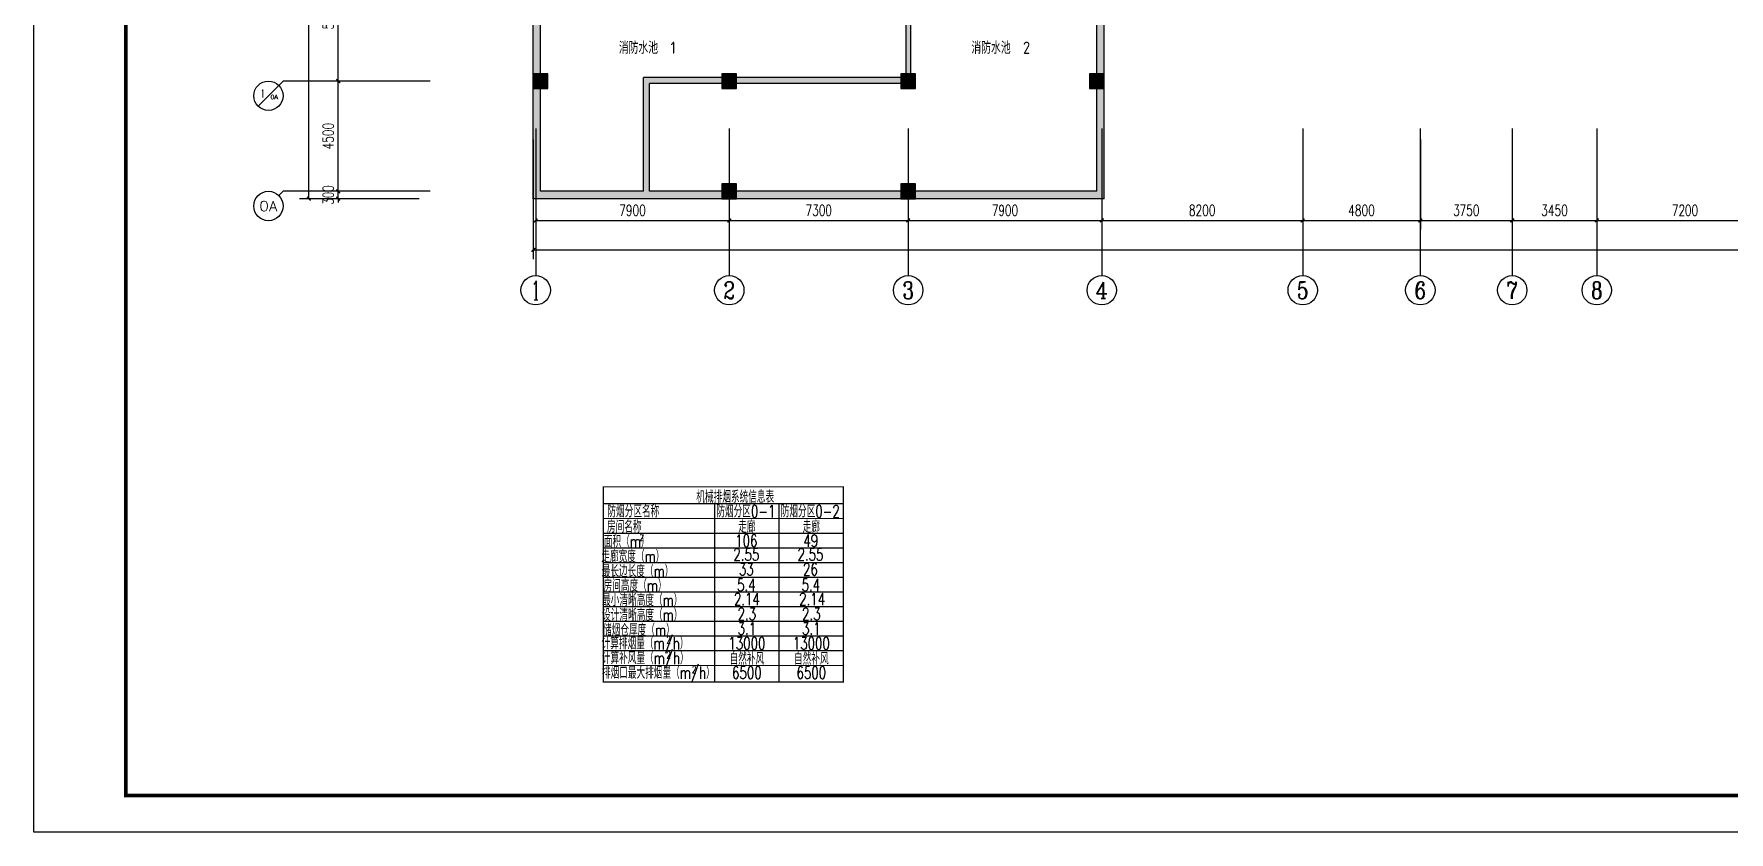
# Model space of a CAD drawing. Extents: x -70335 to 1144202, y 0 to 1100440.
# Drawn here: x 179665 to 248842, y 936502 to 969083 of the extents above; entities that cross this region are included whole.
import ezdxf
from ezdxf.enums import TextEntityAlignment as Align

# ---------------------------------------------------------------- set-up
doc = ezdxf.new("R2010")
doc.units = 0
doc.header["$LTSCALE"] = 1000
for name, color, linetype in [('0-标注', 4, 'Continuous'), ('2-房间名称', 7, 'Continuous'), ('3-建筑', 7, 'Continuous'), ('3-淡显', 8, 'Continuous'), ('AXIS_TEXT', 7, 'Continuous'), ('BTTK', 7, 'Continuous'), ('PUB_TITLE', 4, 'Continuous'), ('改过图层标记', 3, 'Continuous')]:
    doc.layers.add(name, color=color, linetype=linetype)
doc.styles.add('_TCH_AXIS', font='COMPLEX', dxfattribs={"bigfont": 'GBCBIG'})
doc.styles.add('_TCH_DIM_T3', font='SIMPLEX', dxfattribs={"width": 0.705882, "bigfont": 'GBCBIG'})
doc.styles.add('COMPLEX', font='COMPLEX')
doc.styles.add('HZ(TK)', font='geniso.shx', dxfattribs={"width": 0.9, "bigfont": 'hztxt.shx'})
doc.styles.get("Standard").update_dxf_attribs({"font": 'gbenor.shx', "bigfont": 'gbcbig.shx'})
doc.styles.add('设备标注', font='simplex.shx', dxfattribs={"width": 0.7, "bigfont": 'gbcbig.shx'})
doc.dimstyles.new('_TCH_ARCH&&150', dxfattribs={"dimtxt": 446.25, "dimasz": 150, "dimexe": 375, "dimexo": 450, "dimgap": 189.375, "dimtad": 1, "dimdec": 0, "dimzin": 0, "dimdsep": 46, "dimtxsty": '_TCH_DIM_T3', "dimblk": 'ARCHTICK', "dimcen": 0.09, "dimclrt": 7, "dimazin": 2, "dimtfac": 1, "dimtdec": 0, "dimtix": 1, "dimtmove": 2, "dimatfit": 3, "dimfxl": 1, "dimtolj": 1, "dimtzin": 0, "dimarcsym": 0})

# ---------------------------------------------------------------- blocks, each defined once
blk = doc.blocks.new('vhtemplate_2019年新竖式图框_A1_1_2', base_point=(-420.5, 0))
at = {"layer": 'PUB_TITLE', "color": 7}
blk.add_lwpolyline([(-420.5, 594), (841, 594), (841, 0), (-420.5, 0)], close=True, dxfattribs=at)
at = {"layer": 'PUB_TITLE', "const_width": 1}
blk.add_lwpolyline([(-395.5, 10), (831, 10), (831, 584), (-395.5, 584)], close=True, dxfattribs=at)
at = {"layer": 'BTTK', "color": 4, "style": 'HZ(TK)', "width": 0.9}
for tag, p in [('合作单位', (796, 511.5)), ('建设单位', (796, 209.5)), ('工程名称', (796, 176.5)), ('子项名称', (806, 160)), ('图纸名称', (796, 141))]:
    blk.add_attdef(tag, text='', height=3.5, dxfattribs=at).set_placement(p, align=Align.MIDDLE_CENTER)
for tag, p in [('注册证书号', (808.5, 279)), ('注册印章号', (808.5, 271)), ('设计号', (806, 193)), ('图别', (789.75, 34)), ('图号', (822.25, 34)), ('版本号', (789.75, 26)), ('日期', (822.25, 26))]:
    blk.add_attdef(tag, text='', height=3.5, dxfattribs=at).set_placement(p, align=Align.MIDDLE)
blk = doc.blocks.new('_ArchTick')
at = {"color": 0, "linetype": 'ByBlock', "const_width": 0.4}
blk.add_lwpolyline([(-0.5, -0.5), (0.5, 0.5)], dxfattribs=at)
blk = doc.blocks.new('*D2818')
at = {"layer": '3-建筑', "color": 0, "lineweight": -2, "transparency": 16777216}
for p, q in [((200142, 964769), (200142, 961094)), ((208042, 964769), (208042, 961094)), ((200142, 961469), (208042, 961469))]:
    blk.add_line(p, q, dxfattribs=at)
at = {"layer": 'Defpoints', "color": 0, "transparency": 16777216}
for p in [(200142, 965219), (208042, 965219), (208042, 961469)]:
    blk.add_point(p, dxfattribs=at)
at = {"layer": '3-建筑', "color": 0, "lineweight": -2, "transparency": 16777216, "xscale": 150, "yscale": 150, "zscale": 150, "rotation": 180}
blk.add_blockref('_ArchTick', (200142, 961469), dxfattribs=at)
at = {"layer": '3-建筑', "color": 0, "lineweight": -2, "transparency": 16777216, "xscale": 150, "yscale": 150, "zscale": 150}
blk.add_blockref('_ArchTick', (208042, 961469), dxfattribs=at)
at = {"layer": '3-建筑', "color": 7, "transparency": 16777216, "insert": (204092, 961881), "char_height": 446.2, "attachment_point": 5, "style": '_TCH_DIM_T3'}
blk.add_mtext('\\A1;7900', dxfattribs=at)
blk = doc.blocks.new('*D2819')
at = {"layer": '3-建筑', "color": 0, "lineweight": -2, "transparency": 16777216}
for p, q in [((208042, 964769), (208042, 961094)), ((215342, 964769), (215342, 961094)), ((208042, 961469), (215342, 961469))]:
    blk.add_line(p, q, dxfattribs=at)
at = {"layer": 'Defpoints', "color": 0, "transparency": 16777216}
for p in [(208042, 965219), (215342, 965219), (215342, 961469)]:
    blk.add_point(p, dxfattribs=at)
at = {"layer": '3-建筑', "color": 0, "lineweight": -2, "transparency": 16777216, "xscale": 150, "yscale": 150, "zscale": 150, "rotation": 180}
blk.add_blockref('_ArchTick', (208042, 961469), dxfattribs=at)
at = {"layer": '3-建筑', "color": 0, "lineweight": -2, "transparency": 16777216, "xscale": 150, "yscale": 150, "zscale": 150}
blk.add_blockref('_ArchTick', (215342, 961469), dxfattribs=at)
at = {"layer": '3-建筑', "color": 7, "transparency": 16777216, "insert": (211692, 961881), "char_height": 446.2, "attachment_point": 5, "style": '_TCH_DIM_T3'}
blk.add_mtext('\\A1;7300', dxfattribs=at)
blk = doc.blocks.new('*D2820')
at = {"layer": '3-建筑', "color": 0, "lineweight": -2, "transparency": 16777216}
for p, q in [((215342, 964769), (215342, 961094)), ((223242, 964769), (223242, 961094)), ((215342, 961469), (223242, 961469))]:
    blk.add_line(p, q, dxfattribs=at)
at = {"layer": 'Defpoints', "color": 0, "transparency": 16777216}
for p in [(215342, 965219), (223242, 965219), (223242, 961469)]:
    blk.add_point(p, dxfattribs=at)
at = {"layer": '3-建筑', "color": 0, "lineweight": -2, "transparency": 16777216, "xscale": 150, "yscale": 150, "zscale": 150, "rotation": 180}
blk.add_blockref('_ArchTick', (215342, 961469), dxfattribs=at)
at = {"layer": '3-建筑', "color": 0, "lineweight": -2, "transparency": 16777216, "xscale": 150, "yscale": 150, "zscale": 150}
blk.add_blockref('_ArchTick', (223242, 961469), dxfattribs=at)
at = {"layer": '3-建筑', "color": 7, "transparency": 16777216, "insert": (219292, 961881), "char_height": 446.2, "attachment_point": 5, "style": '_TCH_DIM_T3'}
blk.add_mtext('\\A1;7900', dxfattribs=at)
blk = doc.blocks.new('*D2821')
at = {"layer": '3-建筑', "color": 0, "lineweight": -2, "transparency": 16777216}
for p, q in [((223242, 964769), (223242, 961094)), ((231442, 964769), (231442, 961094)), ((223242, 961469), (231442, 961469))]:
    blk.add_line(p, q, dxfattribs=at)
at = {"layer": 'Defpoints', "color": 0, "transparency": 16777216}
for p in [(223242, 965219), (231442, 965219), (231442, 961469)]:
    blk.add_point(p, dxfattribs=at)
at = {"layer": '3-建筑', "color": 0, "lineweight": -2, "transparency": 16777216, "xscale": 150, "yscale": 150, "zscale": 150, "rotation": 180}
blk.add_blockref('_ArchTick', (223242, 961469), dxfattribs=at)
at = {"layer": '3-建筑', "color": 0, "lineweight": -2, "transparency": 16777216, "xscale": 150, "yscale": 150, "zscale": 150}
blk.add_blockref('_ArchTick', (231442, 961469), dxfattribs=at)
at = {"layer": '3-建筑', "color": 7, "transparency": 16777216, "insert": (227342, 961881), "char_height": 446.2, "attachment_point": 5, "style": '_TCH_DIM_T3'}
blk.add_mtext('\\A1;8200', dxfattribs=at)
blk = doc.blocks.new('*D2822')
at = {"layer": '3-建筑', "color": 0, "lineweight": -2, "transparency": 16777216}
for p, q in [((231442, 964769), (231442, 961094)), ((236242, 964769), (236242, 961094)), ((231442, 961469), (236242, 961469))]:
    blk.add_line(p, q, dxfattribs=at)
at = {"layer": 'Defpoints', "color": 0, "transparency": 16777216}
for p in [(231442, 965219), (236242, 965219), (236242, 961469)]:
    blk.add_point(p, dxfattribs=at)
at = {"layer": '3-建筑', "color": 0, "lineweight": -2, "transparency": 16777216, "xscale": 150, "yscale": 150, "zscale": 150, "rotation": 180}
blk.add_blockref('_ArchTick', (231442, 961469), dxfattribs=at)
at = {"layer": '3-建筑', "color": 0, "lineweight": -2, "transparency": 16777216, "xscale": 150, "yscale": 150, "zscale": 150}
blk.add_blockref('_ArchTick', (236242, 961469), dxfattribs=at)
at = {"layer": '3-建筑', "color": 7, "transparency": 16777216, "insert": (233842, 961881), "char_height": 446.2, "attachment_point": 5, "style": '_TCH_DIM_T3'}
blk.add_mtext('\\A1;4800', dxfattribs=at)
blk = doc.blocks.new('*D2823')
at = {"layer": '3-建筑', "color": 0, "lineweight": -2, "transparency": 16777216}
for p, q in [((236242, 964769), (236242, 961094)), ((239992, 964769), (239992, 961094)), ((236242, 961469), (239992, 961469))]:
    blk.add_line(p, q, dxfattribs=at)
at = {"layer": 'Defpoints', "color": 0, "transparency": 16777216}
for p in [(236242, 965219), (239992, 965219), (239992, 961469)]:
    blk.add_point(p, dxfattribs=at)
at = {"layer": '3-建筑', "color": 0, "lineweight": -2, "transparency": 16777216, "xscale": 150, "yscale": 150, "zscale": 150, "rotation": 180}
blk.add_blockref('_ArchTick', (236242, 961469), dxfattribs=at)
at = {"layer": '3-建筑', "color": 0, "lineweight": -2, "transparency": 16777216, "xscale": 150, "yscale": 150, "zscale": 150}
blk.add_blockref('_ArchTick', (239992, 961469), dxfattribs=at)
at = {"layer": '3-建筑', "color": 7, "transparency": 16777216, "insert": (238117, 961881), "char_height": 446.2, "attachment_point": 5, "style": '_TCH_DIM_T3'}
blk.add_mtext('\\A1;3750', dxfattribs=at)
blk = doc.blocks.new('*D2824')
at = {"layer": '3-建筑', "color": 0, "lineweight": -2, "transparency": 16777216}
for p, q in [((239992, 964769), (239992, 961094)), ((243442, 964769), (243442, 961094)), ((239992, 961469), (243442, 961469))]:
    blk.add_line(p, q, dxfattribs=at)
at = {"layer": 'Defpoints', "color": 0, "transparency": 16777216}
for p in [(239992, 965219), (243442, 965219), (243442, 961469)]:
    blk.add_point(p, dxfattribs=at)
at = {"layer": '3-建筑', "color": 0, "lineweight": -2, "transparency": 16777216, "xscale": 150, "yscale": 150, "zscale": 150, "rotation": 180}
blk.add_blockref('_ArchTick', (239992, 961469), dxfattribs=at)
at = {"layer": '3-建筑', "color": 0, "lineweight": -2, "transparency": 16777216, "xscale": 150, "yscale": 150, "zscale": 150}
blk.add_blockref('_ArchTick', (243442, 961469), dxfattribs=at)
at = {"layer": '3-建筑', "color": 7, "transparency": 16777216, "insert": (241717, 961881), "char_height": 446.2, "attachment_point": 5, "style": '_TCH_DIM_T3'}
blk.add_mtext('\\A1;3450', dxfattribs=at)
blk = doc.blocks.new('*D2825')
at = {"layer": '3-建筑', "color": 0, "lineweight": -2, "transparency": 16777216}
for p, q in [((243442, 964769), (243442, 961094)), ((250642, 964769), (250642, 961094)), ((243442, 961469), (250642, 961469))]:
    blk.add_line(p, q, dxfattribs=at)
at = {"layer": 'Defpoints', "color": 0, "transparency": 16777216}
for p in [(243442, 965219), (250642, 965219), (250642, 961469)]:
    blk.add_point(p, dxfattribs=at)
at = {"layer": '3-建筑', "color": 0, "lineweight": -2, "transparency": 16777216, "xscale": 150, "yscale": 150, "zscale": 150, "rotation": 180}
blk.add_blockref('_ArchTick', (243442, 961469), dxfattribs=at)
at = {"layer": '3-建筑', "color": 0, "lineweight": -2, "transparency": 16777216, "xscale": 150, "yscale": 150, "zscale": 150}
blk.add_blockref('_ArchTick', (250642, 961469), dxfattribs=at)
at = {"layer": '3-建筑', "color": 7, "transparency": 16777216, "insert": (247042, 961881), "char_height": 446.2, "attachment_point": 5, "style": '_TCH_DIM_T3'}
blk.add_mtext('\\A1;7200', dxfattribs=at)
blk = doc.blocks.new('_AXISO')
blk.add_circle((0, 0), 0.5)
at = {"layer": 'AXIS_TEXT', "style": 'COMPLEX', "width": 1.041667}
blk.add_attdef('A', text='', height=0.56, dxfattribs=at).set_placement((-0.25, -0.28), (0.25, -0.28), align=Align.FIT)
blk = doc.blocks.new('*D2839')
at = {"layer": '3-建筑', "color": 0, "lineweight": -2, "transparency": 16777216}
for p, q in [((200042, 964769), (200042, 959894)), ((339042, 964769), (339042, 959894)), ((200042, 960269), (339042, 960269))]:
    blk.add_line(p, q, dxfattribs=at)
at = {"layer": 'Defpoints', "color": 0, "transparency": 16777216}
for p in [(200042, 965219), (339042, 965219), (339042, 960269)]:
    blk.add_point(p, dxfattribs=at)
at = {"layer": '3-建筑', "color": 0, "lineweight": -2, "transparency": 16777216, "xscale": 150, "yscale": 150, "zscale": 150, "rotation": 180}
blk.add_blockref('_ArchTick', (200042, 960269), dxfattribs=at)
at = {"layer": '3-建筑', "color": 0, "lineweight": -2, "transparency": 16777216, "xscale": 150, "yscale": 150, "zscale": 150}
blk.add_blockref('_ArchTick', (339042, 960269), dxfattribs=at)
at = {"layer": '3-建筑', "color": 7, "transparency": 16777216, "insert": (269542, 960681), "char_height": 446.2, "attachment_point": 5, "style": '_TCH_DIM_T3'}
blk.add_mtext('\\A1;139000', dxfattribs=at)
blk = doc.blocks.new('*D2870')
at = {"layer": '3-建筑', "color": 0, "lineweight": -2, "transparency": 16777216}
for p, q in [((195385, 962657), (191710, 962657)), ((195385, 962357), (191710, 962357)), ((192085, 962657), (192085, 962807)), ((192085, 962357), (192085, 962657)), ((192085, 962357), (192085, 962207))]:
    blk.add_line(p, q, dxfattribs=at)
at = {"layer": 'Defpoints', "color": 0, "transparency": 16777216}
for p in [(192085, 962657), (195835, 962657), (195835, 962357)]:
    blk.add_point(p, dxfattribs=at)
at = {"layer": '3-建筑', "color": 0, "lineweight": -2, "transparency": 16777216, "xscale": 150, "yscale": 150, "zscale": 150}
for p, rotation in [((192085, 962657), 270), ((192085, 962357), 90)]:
    blk.add_blockref('_ArchTick', p, dxfattribs=dict(at, rotation=rotation))
at = {"layer": '3-建筑', "color": 7, "transparency": 16777216, "insert": (191672, 962507), "char_height": 446.2, "attachment_point": 5, "rotation": 90, "style": '_TCH_DIM_T3'}
blk.add_mtext('\\A1;300', dxfattribs=at)
blk = doc.blocks.new('*D2871')
at = {"layer": '3-建筑', "color": 0, "lineweight": -2, "transparency": 16777216}
for p, q in [((195385, 967157), (191710, 967157)), ((192085, 962657), (192085, 967157)), ((195385, 962657), (191710, 962657))]:
    blk.add_line(p, q, dxfattribs=at)
at = {"layer": 'Defpoints', "color": 0, "transparency": 16777216}
for p in [(192085, 967157), (195835, 967157), (195835, 962657)]:
    blk.add_point(p, dxfattribs=at)
at = {"layer": '3-建筑', "color": 0, "lineweight": -2, "transparency": 16777216, "xscale": 150, "yscale": 150, "zscale": 150}
for p, rotation in [((192085, 967157), 90), ((192085, 962657), 270)]:
    blk.add_blockref('_ArchTick', p, dxfattribs=dict(at, rotation=rotation))
at = {"layer": '3-建筑', "color": 7, "transparency": 16777216, "insert": (191672, 964907), "char_height": 446.2, "attachment_point": 5, "rotation": 90, "style": '_TCH_DIM_T3'}
blk.add_mtext('\\A1;4500', dxfattribs=at)
blk = doc.blocks.new('*D2872')
at = {"layer": '3-建筑', "color": 0, "lineweight": -2, "transparency": 16777216}
for p, q in [((195385, 972457), (191710, 972457)), ((192085, 967157), (192085, 972457)), ((195385, 967157), (191710, 967157))]:
    blk.add_line(p, q, dxfattribs=at)
at = {"layer": 'Defpoints', "color": 0, "transparency": 16777216}
for p in [(192085, 972457), (195835, 972457), (195835, 967157)]:
    blk.add_point(p, dxfattribs=at)
at = {"layer": '3-建筑', "color": 0, "lineweight": -2, "transparency": 16777216, "xscale": 150, "yscale": 150, "zscale": 150}
for p, rotation in [((192085, 972457), 90), ((192085, 967157), 270)]:
    blk.add_blockref('_ArchTick', p, dxfattribs=dict(at, rotation=rotation))
at = {"layer": '3-建筑', "color": 7, "transparency": 16777216, "insert": (191672, 969807), "char_height": 446.2, "attachment_point": 5, "rotation": 90, "style": '_TCH_DIM_T3'}
blk.add_mtext('\\A1;5300', dxfattribs=at)
blk = doc.blocks.new('*D2880')
at = {"layer": '3-建筑', "color": 0, "lineweight": -2, "transparency": 16777216}
for p, q in [((195385, 1008857), (190510, 1008857)), ((190885, 962357), (190885, 1008857)), ((195385, 962357), (190510, 962357))]:
    blk.add_line(p, q, dxfattribs=at)
at = {"layer": 'Defpoints', "color": 0, "transparency": 16777216}
for p in [(190885, 1008857), (195835, 1008857), (195835, 962357)]:
    blk.add_point(p, dxfattribs=at)
at = {"layer": '3-建筑', "color": 0, "lineweight": -2, "transparency": 16777216, "xscale": 150, "yscale": 150, "zscale": 150}
for p, rotation in [((190885, 1008857), 90), ((190885, 962357), 270)]:
    blk.add_blockref('_ArchTick', p, dxfattribs=dict(at, rotation=rotation))
at = {"layer": '3-建筑', "color": 7, "transparency": 16777216, "insert": (190472, 985607), "char_height": 446.2, "attachment_point": 5, "rotation": 90, "style": '_TCH_DIM_T3'}
blk.add_mtext('\\A1;46500', dxfattribs=at)

msp = doc.modelspace()

# ---------------------------------------------------------------- hatches: boundary and pattern name
at = {"layer": '3-淡显'}
for points in [[(200041.7, 962356.6), (200341.7, 962656.6), (200341.7, 972356.6), (200241.7, 972490), (200041.7, 972456.6)], [(215341.7, 972456.6), (215241.7, 972356.6), (215241.7, 967306.6), (215441.7, 967056.6), (215441.7, 972356.6)], [(223041.7, 962656.6), (223341.7, 962356.6), (223341.7, 972356.6), (223208.4, 972456.6), (223041.7, 972356.6)], [(204658.4, 962556.6), (204791.7, 962656.6), (204791.7, 967056.6), (204541.7, 967306.6), (204541.7, 962656.6)], [(215441.7, 967056.6), (215241.7, 967306.6), (204541.7, 967306.6), (204791.7, 967056.6)], [(204658.4, 962556.6), (204541.7, 962656.6), (200341.7, 962656.6), (200041.7, 962356.6), (204641.7, 962356.6)], [(223341.7, 962356.6), (223041.7, 962656.6), (204791.7, 962656.6), (204658.4, 962556.6), (204641.7, 962356.6)]]:
    msp.add_hatch(color=256, dxfattribs=at).paths.add_polyline_path(points)
h = msp.add_hatch(color=256, dxfattribs=at)
h.dxf.hatch_style = 1
h.paths.add_polyline_path([(200641.7, 967456.7), (200041.7, 967456.7), (200041.7, 966856.7), (200641.7, 966856.7)])
h = msp.add_hatch(color=256, dxfattribs=at)
h.dxf.hatch_style = 1
h.paths.add_polyline_path([(208341.7, 967456.7), (207741.7, 967456.7), (207741.7, 966856.7), (208341.7, 966856.7)])
h = msp.add_hatch(color=256, dxfattribs=at)
h.dxf.hatch_style = 1
h.paths.add_polyline_path([(215641.7, 967456.7), (215041.7, 967456.7), (215041.7, 966856.7), (215641.7, 966856.7)])
h = msp.add_hatch(color=256, dxfattribs=at)
h.dxf.hatch_style = 1
h.paths.add_polyline_path([(223341.7, 967456.7), (222741.7, 967456.7), (222741.7, 966856.7), (223341.7, 966856.7)])
h = msp.add_hatch(color=256, dxfattribs=at)
h.dxf.hatch_style = 1
h.paths.add_polyline_path([(208341.7, 962956.6), (207741.7, 962956.6), (207741.7, 962356.6), (208341.7, 962356.6)])
h = msp.add_hatch(color=256, dxfattribs=at)
h.dxf.hatch_style = 1
h.paths.add_polyline_path([(215641.7, 962956.6), (215041.7, 962956.6), (215041.7, 962356.6), (215641.7, 962356.6)])

# ---------------------------------------------------------------- linework, layer by layer
at = {"layer": '0-标注', "color": 2, "linetype": 'ByBlock'}
for p, q in [((202903.5, 949911.6), (212694.3, 949912.8)), ((207432.8, 949909.3), (207434.6, 942627.2)), ((210062.6, 949909.3), (210064.3, 942627.2)), ((212693.2, 949909.7), (212695, 942627.6)), ((212693.4, 949911.1), (212695.2, 942629)), ((202903.1, 949308.1), (212694.2, 949309.3)), ((202903.1, 948708.1), (212694.2, 948709.3)), ((202903.1, 948108.1), (212694.1, 948109.3)), ((202903.2, 947508.1), (212694.2, 947509.3)), ((202903.3, 946908.1), (212694.3, 946909.3)), ((202903.1, 946308.1), (212694.2, 946309.3)), ((202903.3, 946308.1), (212694.2, 946309.3)), ((202903.4, 945708.1), (212694.4, 945709.3)), ((202903.2, 945108.1), (212694.3, 945109.3)), ((202903.2, 944508.1), (212694.2, 944509.3)), ((202903.2, 943908.1), (212694.2, 943909.3)), ((202903.2, 943308.1), (212694.2, 943309.3))]:
    msp.add_line(p, q, dxfattribs=at)
at = {"layer": '0-标注', "color": 2, "linetype": 'ByBlock', "const_width": 50}
msp.add_lwpolyline([(202902.9, 950595.3), (212694.3, 950594.1), (212694.1, 942627.9), (202902.9, 942625.6)], close=True, dxfattribs=at)
at = {"layer": '3-建筑'}
for p, q in [((200041.7, 962356.6), (200041.7, 972456.6)), ((200341.7, 962656.6), (200341.7, 972356.6)), ((215241.7, 972356.6), (215241.7, 967306.6)), ((215441.7, 972356.6), (215441.7, 967056.6)), ((223041.7, 962656.6), (223041.7, 972356.6)), ((223341.7, 962356.6), (223341.7, 972356.6)), ((189658.9, 966980.9), (189834.6, 967156.6)), ((195834.6, 967156.6), (189834.6, 967156.6)), ((204541.7, 962656.6), (204541.7, 967306.6)), ((215241.7, 967306.6), (204541.7, 967306.6)), ((188810.4, 966132.4), (189658.9, 966980.9)), ((204791.7, 962656.6), (204791.7, 967056.6)), ((215441.7, 967056.6), (204791.7, 967056.6)), ((200141.7, 965218.7), (200141.7, 959218.7)), ((208041.7, 965218.7), (208041.7, 959218.7)), ((215341.7, 965218.7), (215341.7, 959218.7)), ((223241.7, 965218.7), (223241.7, 959218.7)), ((231441.7, 965218.7), (231441.7, 959218.7)), ((236241.7, 965218.7), (236241.7, 959218.7)), ((239991.7, 965218.7), (239991.7, 959218.7)), ((243441.7, 965218.7), (243441.7, 959218.7)), ((189658.9, 962480.9), (189834.6, 962656.6)), ((195834.6, 962656.6), (189834.6, 962656.6)), ((204641.7, 962356.6), (200041.7, 962356.6)), ((204541.7, 962656.6), (200341.7, 962656.6)), ((223341.7, 962356.6), (204641.7, 962356.6)), ((223041.7, 962656.6), (204791.7, 962656.6))]:
    msp.add_line(p, q, dxfattribs=at)
msp.add_circle((189234.6, 966556.6), 600, dxfattribs=at)
at = {"layer": '3-淡显'}
for p, q in [((200641.7, 967456.7), (200041.7, 967456.7)), ((200041.7, 967456.7), (200041.7, 966856.7)), ((200641.7, 966856.7), (200641.7, 967456.7)), ((208341.7, 967456.7), (207741.7, 967456.7)), ((207741.7, 967456.7), (207741.7, 966856.7)), ((208341.7, 966856.7), (208341.7, 967456.7)), ((215641.7, 967456.7), (215041.7, 967456.7)), ((215041.7, 967456.7), (215041.7, 966856.7)), ((215641.7, 966856.7), (215641.7, 967456.7)), ((223341.7, 967456.7), (222741.7, 967456.7)), ((222741.7, 967456.7), (222741.7, 966856.7)), ((223341.7, 966856.7), (223341.7, 967456.7)), ((200041.7, 966856.7), (200641.7, 966856.7)), ((207741.7, 966856.7), (208341.7, 966856.7)), ((215041.7, 966856.7), (215641.7, 966856.7)), ((222741.7, 966856.7), (223341.7, 966856.7)), ((208341.7, 962956.6), (207741.7, 962956.6)), ((207741.7, 962956.6), (207741.7, 962356.6)), ((208341.7, 962356.6), (208341.7, 962956.6)), ((215641.7, 962956.6), (215041.7, 962956.6)), ((215041.7, 962956.6), (215041.7, 962356.6)), ((215641.7, 962356.6), (215641.7, 962956.6)), ((207741.7, 962356.6), (208341.7, 962356.6)), ((215041.7, 962356.6), (215641.7, 962356.6))]:
    msp.add_line(p, q, dxfattribs=at)

# ---------------------------------------------------------------- block references
at = {"layer": '3-建筑'}
ref = msp.add_blockref('_AXISO', (189234.6, 962056.6), dxfattribs=dict(at, xscale=1200, yscale=1200, zscale=1200))
ref.add_attrib('A', '0A', dxfattribs={"layer": 'AXIS_TEXT', "height": 406.3, "style": '_TCH_AXIS'}).set_placement((188867, 961853.5), (189602.2, 961853.5), align=Align.FIT)
ref = msp.add_blockref('_AXISO', (200141.7, 958618.7), dxfattribs=dict(at, xscale=1200, yscale=1200, zscale=1200))
ref.add_attrib('A', '1', dxfattribs={"layer": 'AXIS_TEXT', "height": 772.1, "style": '_TCH_AXIS'}).set_placement((199976.2, 958232.7), (200307.1, 958232.7), align=Align.FIT)
ref = msp.add_blockref('_AXISO', (208041.7, 958618.7), dxfattribs=dict(at, xscale=1200, yscale=1200, zscale=1200))
ref.add_attrib('A', '2', dxfattribs={"layer": 'AXIS_TEXT', "height": 698.9, "style": '_TCH_AXIS'}).set_placement((207808.7, 958269.3), (208274.7, 958269.3), align=Align.FIT)
ref = msp.add_blockref('_AXISO', (215341.7, 958618.7), dxfattribs=dict(at, xscale=1200, yscale=1200, zscale=1200))
ref.add_attrib('A', '3', dxfattribs={"layer": 'AXIS_TEXT', "height": 698.9, "style": '_TCH_AXIS'}).set_placement((215108.7, 958269.3), (215574.7, 958269.3), align=Align.FIT)
ref = msp.add_blockref('_AXISO', (223241.7, 958618.7), dxfattribs=dict(at, xscale=1200, yscale=1200, zscale=1200))
ref.add_attrib('A', '4', dxfattribs={"layer": 'AXIS_TEXT', "height": 668.2, "style": '_TCH_AXIS'}).set_placement((222987.2, 958284.6), (223496.2, 958284.6), align=Align.FIT)
ref = msp.add_blockref('_AXISO', (231441.7, 958618.7), dxfattribs=dict(at, xscale=1200, yscale=1200, zscale=1200))
ref.add_attrib('A', '5', dxfattribs={"layer": 'AXIS_TEXT', "height": 698.9, "style": '_TCH_AXIS'}).set_placement((231208.7, 958269.3), (231674.7, 958269.3), align=Align.FIT)
ref = msp.add_blockref('_AXISO', (236241.7, 958618.7), dxfattribs=dict(at, xscale=1200, yscale=1200, zscale=1200))
ref.add_attrib('A', '6', dxfattribs={"layer": 'AXIS_TEXT', "height": 698.9, "style": '_TCH_AXIS'}).set_placement((236008.7, 958269.3), (236474.7, 958269.3), align=Align.FIT)
ref = msp.add_blockref('_AXISO', (239991.7, 958618.7), dxfattribs=dict(at, xscale=1200, yscale=1200, zscale=1200))
ref.add_attrib('A', '7', dxfattribs={"layer": 'AXIS_TEXT', "height": 698.9, "style": '_TCH_AXIS'}).set_placement((239758.7, 958269.3), (240224.7, 958269.3), align=Align.FIT)
ref = msp.add_blockref('_AXISO', (243441.7, 958618.7), dxfattribs=dict(at, xscale=1200, yscale=1200, zscale=1200))
ref.add_attrib('A', '8', dxfattribs={"layer": 'AXIS_TEXT', "height": 698.9, "style": '_TCH_AXIS'}).set_placement((243208.7, 958269.3), (243674.7, 958269.3), align=Align.FIT)
at = {"layer": '改过图层标记', "xscale": 150, "yscale": 150, "zscale": 150}
msp.add_blockref('vhtemplate_2019年新竖式图框_A1_1_2', (179665.1, 936502.1), dxfattribs=at)

# ---------------------------------------------------------------- texts
at = {"layer": '0-标注', "color": 2, "linetype": 'ByBlock', "style": '设备标注', "width": 0.705882}
for s, height, p in [('机械排烟系统信息表', 500, (208284.5, 950216.8)), ('防烟分区名称', 500, (204126.6, 949622.7)), ('防烟分区0-1', 500, (208717.5, 949622.7)), ('防烟分区0-2', 500, (211347.3, 949622.7)), ('房间名称', 500, (203756.5, 948996.2)), ('走廊', 500, (208759.2, 948996.2)), ('走廊', 500, (211389, 948996.2)), ('面积（m）', 500, (203855.1, 948393.2)), ('2', 300, (204474.7, 948538)), ('106', 500, (208737.7, 948393.2)), ('49', 500, (211367.4, 948393.2)), ('走廊宽度（m）', 500, (204106.4, 947782.5)), ('最长边长度（m）', 500, (204297.8, 947179)), ('房间高度（m）', 500, (204198.3, 946593.2)), ('5.4', 500, (208738, 946593.2)), ('5.4', 500, (211367.8, 946593.2)), ('设计清晰高度（m）', 500, (204489.7, 945393.2)), ('最小清晰高度（m）', 500, (204489.7, 945996.7)), ('2.3', 500, (208759.8, 945408.8)), ('2.3', 500, (211389.5, 945408.8)), ('储烟仓厚度（m）', 500, (204351.2, 944774)), ('3.1', 500, (208759.8, 944808.8)), ('3.1', 500, (211389.5, 944808.8)), ('计算排烟量（m/h）', 500, (204604.4, 944174)), ('2', 300, (205564.3, 944352.8)), ('13000', 500, (208759.8, 944208.8)), ('13000', 500, (211389.5, 944208.8)), ('计算补风量（m/h）', 500, (204612.4, 943574)), ('2', 300, (205564.3, 943731.6)), ('自然补风', 500, (208759.8, 943608.8)), ('自然补风', 500, (211389.5, 943608.8)), ('排烟口最大排烟量（m/h）', 500, (205146, 942974)), ('2', 300, (206610.6, 943136.3)), ('6500', 500, (208759.8, 943008.8)), ('6500', 500, (211389.5, 943008.8))]:
    msp.add_text(s, height=height, dxfattribs=at).set_placement(p, align=Align.MIDDLE)
at = {"layer": '0-标注', "color": 3, "linetype": 'ByBlock', "style": '设备标注', "width": 0.705882}
for s, p in [('2.55', (208738, 947832.5)), ('2.55', (211354.7, 947832.5)), ('33', (208738.1, 947232.5)), ('26', (211354.8, 947232.5)), ('2.14', (208759.7, 946008.8)), ('2.14', (211421.4, 946008.8))]:
    msp.add_text(s, height=500, dxfattribs=at).set_placement(p, align=Align.MIDDLE)
at = {"layer": '2-房间名称'}
for s, p in [('消防水池', (203534.3, 968267.7)), ('1', (205640.7, 968267.7)), ('消防水池', (217922.9, 968267.7)), ('2', (220029.3, 968267.7))]:
    msp.add_text(s, height=500, dxfattribs=at).set_placement(p)
at = {"layer": '3-建筑', "style": '_TCH_AXIS'}
for s, height, p, p2 in [('1', 327.9, (188935.8, 966491.1), (189076.3, 966491.1)), ('0A', 170.55, (189317, 966420.2), (189625.6, 966420.2))]:
    msp.add_text(s, height=height, dxfattribs=at).set_placement(p, p2, align=Align.FIT)

# ---------------------------------------------------------------- dimensions: what is measured, and where the dimension line sits
at = {"layer": '3-建筑'}
for p1, p2, distance, picture, middle in [((195834.6, 962356.6), (195834.6, 1008856.6), 4950, '*D2880', (190472.1, 985606.6)), ((195834.6, 967156.6), (195834.6, 972456.6), 3750, '*D2872', (191672.1, 969806.6)), ((195834.6, 962656.6), (195834.6, 967156.6), 3750, '*D2871', (191672.1, 964906.6)), ((200041.7, 965218.7), (339041.7, 965218.7), -4950, '*D2839', (269541.7, 960681.2)), ((200141.7, 965218.7), (208041.7, 965218.7), -3750, '*D2818', (204091.7, 961881.2)), ((208041.7, 965218.7), (215341.7, 965218.7), -3750, '*D2819', (211691.7, 961881.2)), ((215341.7, 965218.7), (223241.7, 965218.7), -3750, '*D2820', (219291.7, 961881.2)), ((223241.7, 965218.7), (231441.7, 965218.7), -3750, '*D2821', (227341.7, 961881.2)), ((231441.7, 965218.7), (236241.7, 965218.7), -3750, '*D2822', (233841.7, 961881.2)), ((236241.7, 965218.7), (239991.7, 965218.7), -3750, '*D2823', (238116.7, 961881.2)), ((239991.7, 965218.7), (243441.7, 965218.7), -3750, '*D2824', (241716.7, 961881.2)), ((243441.7, 965218.7), (250641.7, 965218.7), -3750, '*D2825', (247041.7, 961881.2)), ((195834.6, 962356.6), (195834.6, 962656.6), 3750, '*D2870', (191672.1, 962506.6))]:
    dim = msp.add_aligned_dim(p1=p1, p2=p2, distance=distance, dimstyle='_TCH_ARCH&&150', dxfattribs=at)
    dim.commit()
    dim.dimension.update_dxf_attribs({"geometry": picture, "text_midpoint": middle})

doc.saveas('drawing.dxf')
